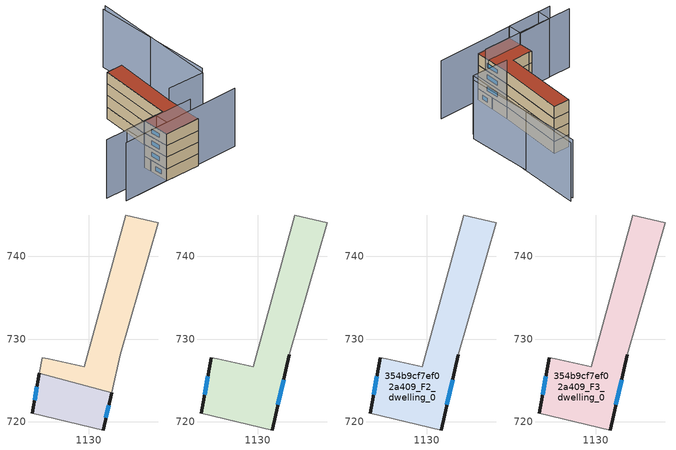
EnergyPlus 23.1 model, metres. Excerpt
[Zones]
354b9cf7ef02a409_F0_dwelling_0
 floor ground (EU_floor_Construction): 1132.77,723.53 1131.74,719.02 1123.19,721.04 1124.05,725.85 z0
 wall outside (EU_wall_Construction): 1124.05,725.85 1123.19,721.04 / 1131.74,719.02 1132.77,723.53 z0:3
 wall adiabatic (EU_wall_Construction): 1123.19,721.04 1131.74,719.02 z0:3
 wall to 354b9cf7ef02a409_F0_dwelling_1 (EU_wall_Construction): 1132.77,723.53 1124.05,725.85 z0:3
 window (EU_Window_Construction): 1123.76,724.25 1123.48,722.64 / 1132.08,720.52 1132.43,722.02 z1:2
354b9cf7ef02a409_F0_dwelling_1
 floor ground (EU_floor_Construction): 1138.4,744.04 1133.82,728.12 1132.77,723.53 1124.05,725.85 1124.39,727.75 1125.14,727.59 1129.47,726.68 1134.45,744.97 z0
 wall adiabatic (EU_wall_Construction): 1132.77,723.53 1133.82,728.12 1138.4,744.04 1134.45,744.97 1129.47,726.68 1125.14,727.59 1124.39,727.75 1124.05,725.85 z0:3
354b9cf7ef02a409_F1_dwelling_0
 floor to 354b9cf7ef02a409_F0_dwelling_0 (EU_floor_Construction): 1132.77,723.53 1131.74,719.02 1123.19,721.04 1124.05,725.85 z3
 floor to 354b9cf7ef02a409_F0_dwelling_1 (EU_floor_Construction): 1138.4,744.04 1133.82,728.12 1132.77,723.53 1124.05,725.85 1124.39,727.75 1125.14,727.59 1129.47,726.68 1134.45,744.97 z3
 wall outside (EU_wall_Construction): 1131.74,719.02 1133.82,728.12 / 1124.39,727.75 1123.19,721.04 z3:6
 wall adiabatic (EU_wall_Construction): 1133.82,728.12 1138.4,744.04 1134.45,744.97 1129.47,726.68 1125.14,727.59 1124.39,727.75 / 1123.19,721.04 1131.74,719.02 z3:6
 window (EU_Window_Construction): 1132.43,722.06 1133.13,725.09 / 1123.99,725.52 1123.59,723.28 z4:5
354b9cf7ef02a409_F2_dwelling_0
 floor to 354b9cf7ef02a409_F1_dwelling_0 (EU_floor_Construction): 1138.4,744.04 1133.82,728.12 1131.74,719.02 1123.19,721.04 1124.39,727.75 1125.14,727.59 1129.47,726.68 1134.45,744.97 z6
 wall outside (EU_wall_Construction): 1131.74,719.02 1133.82,728.12 / 1124.39,727.75 1123.19,721.04 z6:9
 wall adiabatic (EU_wall_Construction): 1133.82,728.12 1138.4,744.04 1134.45,744.97 1129.47,726.68 1125.14,727.59 1124.39,727.75 / 1123.19,721.04 1131.74,719.02 z6:9
 window (EU_Window_Construction): 1132.43,722.06 1133.13,725.09 / 1123.99,725.52 1123.59,723.28 z7:8
354b9cf7ef02a409_F3_dwelling_0
 floor to 354b9cf7ef02a409_F2_dwelling_0 (EU_floor_Construction): 1138.4,744.04 1133.82,728.12 1131.74,719.02 1123.19,721.04 1124.39,727.75 1125.14,727.59 1129.47,726.68 1134.45,744.97 z9
 wall outside (EU_wall_Construction): 1131.74,719.02 1133.82,728.12 / 1124.39,727.75 1123.19,721.04 z9:12
 wall adiabatic (EU_wall_Construction): 1133.82,728.12 1138.4,744.04 1134.45,744.97 1129.47,726.68 1125.14,727.59 1124.39,727.75 / 1123.19,721.04 1131.74,719.02 z9:12
 window (EU_Window_Construction): 1132.43,722.06 1133.13,725.09 / 1123.99,725.52 1123.59,723.28 z10:11
 roof outside (EU_roof_Construction): 1131.74,719.02 1133.82,728.12 1138.4,744.04 1134.45,744.97 1129.47,726.68 1125.14,727.59 1124.39,727.75 1123.19,721.04 z12
shading: 1112.02,723.39 1142.11,717.06 / 1133.17,722.17 1110.44,727.42 / 1144.1,726.97 1149.53,757.02 / 1150.66,757.43 1142.66,725.88 / 1142.66,725.88 1133.82,728.12 / 1123.19,721.04 1115.2,722.72 / 1115.2,722.72 1115.93,726.19 / 1115.93,726.19 1123.92,724.51 / 1123.92,724.51 1123.19,721.04 z0:15
[Building]
EU S2 Campaign: North Axis=0; Terrain=City; Solar Distribution=FullExterior
[Site:Location]
Bologna: Latitude=44.5; Longitude=11.25; Time Zone=1; Elevation=37
[SizingPeriod:WeatherFileDays]
AnnualSizingPeriod: Begin Month=1; Begin Day of Month=1; End Month=12; End Day of Month=31; Day of Week for Start Day=Monday; Use Weather File Daylight Saving Period=No; Use Weather File Rain and Snow Indicators=No
[MATERIAL]
EU_InternalMass_Material: Roughness=MediumRough; Thickness=0.1; Conductivity=1; Density=1800; Specific Heat=900; Thermal Absorptance=0.9; Solar Absorptance=0.7; Visible Absorptance=0.7
[MATERIAL:NOMASS] Roughness=MediumRough; Thermal Absorptance=0.9; Solar Absorptance=0.7; Visible Absorptance=0.7
Name | Thermal Resistance
EU_wall_NoMass | 0.937881
EU_roof_NoMass | 0.548572
EU_floor_NoMass | 0.71348
[WINDOWMATERIAL:SIMPLEGLAZINGSYSTEM]
EU_Window_SimpleGlazing: UFactor=4.25633; Solar Heat Gain Coefficient=0.85; Visible Transmittance=0.85
[CONSTRUCTION]
EU_wall_Construction: EU_wall_NoMass
EU_roof_Construction: EU_roof_NoMass
EU_floor_Construction: EU_floor_NoMass
EU_InternalMass_Construction: EU_InternalMass_Material
EU_Window_Construction: EU_Window_SimpleGlazing
[ZONE] Type=1; Multiplier=1; Ceiling Height=autocalculate; Floor Area=autocalculate; Part of Total Floor Area=Yes
Name | Volume
354b9cf7ef02a409_F0_dwelling_0 | 126.67
354b9cf7ef02a409_F1_dwelling_0 | 408.588
354b9cf7ef02a409_F2_dwelling_0; 354b9cf7ef02a409_F3_dwelling_0 | 408.587
354b9cf7ef02a409_F0_dwelling_1 | 281.916
[INTERNALMASS] Construction=EU_InternalMass_Construction
Name | Zone or ZoneList | Surface Area
354b9cf7ef02a409_F0_dwelling_0_EU_InternalMass | 354b9cf7ef02a409_F0_dwelling_0 | 42.2233
354b9cf7ef02a409_F0_dwelling_1_EU_InternalMass | 354b9cf7ef02a409_F0_dwelling_1 | 93.9722
354b9cf7ef02a409_F1_dwelling_0_EU_InternalMass | 354b9cf7ef02a409_F1_dwelling_0 | 136.196
354b9cf7ef02a409_F2_dwelling_0_EU_InternalMass | 354b9cf7ef02a409_F2_dwelling_0 | 136.196
354b9cf7ef02a409_F3_dwelling_0_EU_InternalMass | 354b9cf7ef02a409_F3_dwelling_0 | 136.196
[OTHEREQUIPMENT] Fuel Type=Electricity; Design Level Calculation Method=Watts/Area; Power per Zone Floor Area=1; Fraction Latent=0; Fraction Radiant=0; Fraction Lost=0; Carbon Dioxide Generation Rate=0; EndUse Subcategory=EU_Step8_InternalGains
Name | Zone or ZoneList or Space or SpaceList | Schedule
EU_Step8_InternalGain_354b9cf7ef02a409_F0_dwelling_0_f000 | 354b9cf7ef02a409_F0_dwelling_0 | EU_Step8_GainSchedule_354b9cf7ef02a409_F0_dwelling_0_f000
EU_Step8_InternalGain_354b9cf7ef02a409_F0_dwelling_1_f000 | 354b9cf7ef02a409_F0_dwelling_1 | EU_Step8_GainSchedule_354b9cf7ef02a409_F0_dwelling_1_f000
EU_Step8_InternalGain_354b9cf7ef02a409_F1_dwelling_0_f000 | 354b9cf7ef02a409_F1_dwelling_0 | EU_Step8_GainSchedule_354b9cf7ef02a409_F1_dwelling_0_f000
EU_Step8_InternalGain_354b9cf7ef02a409_F2_dwelling_0_f000 | 354b9cf7ef02a409_F2_dwelling_0 | EU_Step8_GainSchedule_354b9cf7ef02a409_F2_dwelling_0_f000
EU_Step8_InternalGain_354b9cf7ef02a409_F3_dwelling_0_f000 | 354b9cf7ef02a409_F3_dwelling_0 | EU_Step8_GainSchedule_354b9cf7ef02a409_F3_dwelling_0_f000
[ZONEVENTILATION:DESIGNFLOWRATE] Schedule=EU_AlwaysOn; Design Flow Rate Calculation Method=AirChanges/Hour; Air Changes per Hour=0.687892; Ventilation Type=Natural; Fan Pressure Rise=0; Fan Total Efficiency=1; Constant Term Coefficient=1; Temperature Term Coefficient=0; Velocity Term Coefficient=0; Velocity Squared Term Coefficient=0; Minimum Indoor Temperature=-100; Maximum Indoor Temperature=100; Delta Temperature=-100; Minimum Outdoor Temperature=-100; Maximum Outdoor Temperature=100; Maximum Wind Speed=40
Name | Zone or ZoneList or Space or SpaceList
EU_ConstantAir_354b9cf7ef02a409_F0_dwelling_0 | 354b9cf7ef02a409_F0_dwelling_0
EU_ConstantAir_354b9cf7ef02a409_F0_dwelling_1 | 354b9cf7ef02a409_F0_dwelling_1
EU_ConstantAir_354b9cf7ef02a409_F1_dwelling_0 | 354b9cf7ef02a409_F1_dwelling_0
EU_ConstantAir_354b9cf7ef02a409_F2_dwelling_0 | 354b9cf7ef02a409_F2_dwelling_0
EU_ConstantAir_354b9cf7ef02a409_F3_dwelling_0 | 354b9cf7ef02a409_F3_dwelling_0
[HVACTEMPLATE:THERMOSTAT] Constant Heating Setpoint=20; Constant Cooling Setpoint=50
EU_HeatOnly_354b9cf7ef02a409_F0_dwelling_0; EU_HeatOnly_354b9cf7ef02a409_F0_dwelling_1; EU_HeatOnly_354b9cf7ef02a409_F1_dwelling_0; EU_HeatOnly_354b9cf7ef02a409_F2_dwelling_0; EU_HeatOnly_354b9cf7ef02a409_F3_dwelling_0
[HVACTEMPLATE:ZONE:IDEALLOADSAIRSYSTEM] System Availability Schedule=EU_AlwaysOn; Maximum Heating Supply Air Temperature=50; Minimum Cooling Supply Air Temperature=13; Maximum Heating Supply Air Humidity Ratio=0.0156; Minimum Cooling Supply Air Humidity Ratio=0.0077; Heating Limit=NoLimit; Cooling Limit=NoLimit; Heating Availability Schedule=EU_AlwaysOn; Cooling Availability Schedule=EU_CoolingOff; Dehumidification Control Type=ConstantSensibleHeatRatio; Cooling Sensible Heat Ratio=0.7; Dehumidification Setpoint=60; Humidification Control Type=None; Humidification Setpoint=30; Outdoor Air Method=None; Outdoor Air Flow Rate per Person=0.00944; Outdoor Air Flow Rate per Zone Floor Area=0; Outdoor Air Flow Rate per Zone=0; Demand Controlled Ventilation Type=None; Outdoor Air Economizer Type=NoEconomizer; Heat Recovery Type=None; Sensible Heat Recovery Effectiveness=0.7; Latent Heat Recovery Effectiveness=0.65
Name | Template Thermostat
354b9cf7ef02a409_F0_dwelling_0 | EU_HeatOnly_354b9cf7ef02a409_F0_dwelling_0
354b9cf7ef02a409_F0_dwelling_1 | EU_HeatOnly_354b9cf7ef02a409_F0_dwelling_1
354b9cf7ef02a409_F1_dwelling_0 | EU_HeatOnly_354b9cf7ef02a409_F1_dwelling_0
354b9cf7ef02a409_F2_dwelling_0 | EU_HeatOnly_354b9cf7ef02a409_F2_dwelling_0
354b9cf7ef02a409_F3_dwelling_0 | EU_HeatOnly_354b9cf7ef02a409_F3_dwelling_0
[SIZING:ZONE] Zone Cooling Design Supply Air Temperature Input Method=SupplyAirTemperature; Zone Cooling Design Supply Air Temperature=13; Zone Heating Design Supply Air Temperature Input Method=SupplyAirTemperature; Zone Heating Design Supply Air Temperature=50; Zone Cooling Design Supply Air Humidity Ratio=0.008; Zone Heating Design Supply Air Humidity Ratio=0.008; Cooling Design Air Flow Method=DesignDay; Cooling Design Air Flow Rate=0; Cooling Minimum Air Flow per Zone Floor Area=0.000762; Cooling Minimum Air Flow=0; Cooling Minimum Air Flow Fraction=0.2; Heating Design Air Flow Method=DesignDay; Heating Design Air Flow Rate=0; Heating Maximum Air Flow per Zone Floor Area=0.002032; Heating Maximum Air Flow=0.141576; Heating Maximum Air Flow Fraction=0.3; Account for Dedicated Outdoor Air System=No; Dedicated Outdoor Air System Control Strategy=NeutralSupplyAir; Dedicated Outdoor Air Low Setpoint Temperature for Design=autosize; Dedicated Outdoor Air High Setpoint Temperature for Design=autosize; Zone Load Sizing Method=Sensible Load Only No Latent Load; Zone Latent Cooling Design Supply Air Humidity Ratio Input Method=HumidityRatioDifference; Zone Cooling Design Supply Air Humidity Ratio Difference=0.005; Zone Latent Heating Design Supply Air Humidity Ratio Input Method=HumidityRatioDifference; Zone Humidification Design Supply Air Humidity Ratio Difference=0.005
354b9cf7ef02a409_F0_dwelling_0; 354b9cf7ef02a409_F0_dwelling_1; 354b9cf7ef02a409_F1_dwelling_0; 354b9cf7ef02a409_F2_dwelling_0; 354b9cf7ef02a409_F3_dwelling_0
[SCHEDULE:CONSTANT]
Name | Hourly Value
EU_AlwaysOn | 1
EU_CoolingOff | 0
[SCHEDULE:FILE] Column Number=1; Rows to Skip at Top=0; Number of Hours of Data=8760; Column Separator=Comma; Interpolate to Timestep=No; Minutes per Item=60; Adjust Schedule for Daylight Savings=Yes
Name | File
EU_Step8_GainSchedule_354b9cf7ef02a409_F0_dwelling_0_f000 | ../../schedules/354b9cf7ef02a409/354b9cf7ef02a409_F0_dwelling_0_f000_gain.csv
EU_Step8_GainSchedule_354b9cf7ef02a409_F0_dwelling_1_f000 | ../../schedules/354b9cf7ef02a409/354b9cf7ef02a409_F0_dwelling_1_f000_gain.csv
EU_Step8_GainSchedule_354b9cf7ef02a409_F1_dwelling_0_f000 | ../../schedules/354b9cf7ef02a409/354b9cf7ef02a409_F1_dwelling_0_f000_gain.csv
EU_Step8_GainSchedule_354b9cf7ef02a409_F2_dwelling_0_f000 | ../../schedules/354b9cf7ef02a409/354b9cf7ef02a409_F2_dwelling_0_f000_gain.csv
EU_Step8_GainSchedule_354b9cf7ef02a409_F3_dwelling_0_f000 | ../../schedules/354b9cf7ef02a409/354b9cf7ef02a409_F3_dwelling_0_f000_gain.csv
